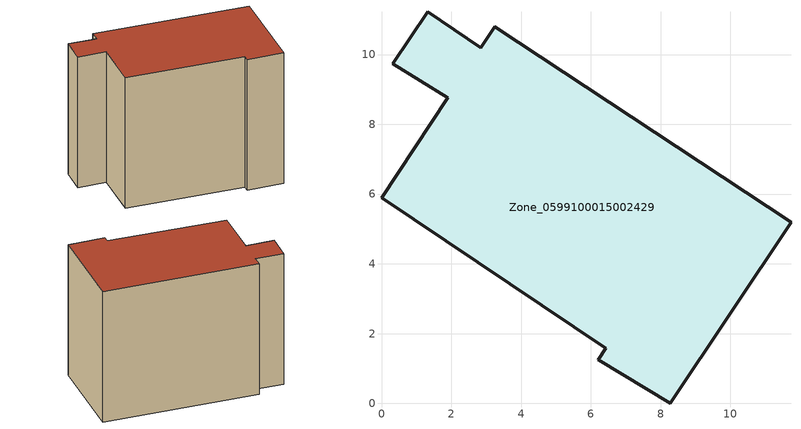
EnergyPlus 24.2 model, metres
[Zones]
Zone_0599100015002429
 floor ground (C_G): 11.74,5.19 8.27,0 6.21,1.25 6.43,1.58 0,5.89 1.9,8.76 0.32,9.74 1.33,11.23 2.85,10.2 3.25,10.79 z0.87
 wall outside (C_F): 2.85,10.2 1.33,11.23 0.32,9.74 1.9,8.76 0,5.89 6.43,1.58 6.21,1.25 8.27,0 11.74,5.19 3.25,10.79 2.85,10.2 z0.87:9.97
 roof outside (C_R): 11.74,5.19 3.25,10.79 2.85,10.2 1.33,11.23 0.32,9.74 1.9,8.76 0,5.89 6.43,1.58 6.21,1.25 8.27,0 z9.97
[BUILDING]
Pand.0599100015002429: North Axis=0; Terrain=City; Loads Convergence Tolerance Value=0.04; Temperature Convergence Tolerance Value=0.4; Solar Distribution=FullExterior; Maximum Number of Warmup Days=25; Minimum Number of Warmup Days=1
[Site:Location]
Rotterdam.The.Hague.AP_ZH_NLD Design_Conditions: Latitude=51.96; Longitude=4.45; Time Zone=1; Elevation=-4.5
[SITE:GROUNDTEMPERATURE:BUILDINGSURFACE]
18, 18, 18, 18, 18, 18, 18, 18, 18, 18, 18, 18
[MATERIAL] Thermal Absorptance=0.9; Solar Absorptance=0.7; Visible Absorptance=0.7
Name | Roughness | Thickness | Conductivity | Density | Specific Heat
G.TI.1975-1991 | MediumSmooth | 0.15 | 0.288461 | 540 | 1210
F.TI.1975-1991 | Rough | 0.3 | 0.230769 | 1920 | 840
R.TI.1975-1991 | MediumRough | 0.2 | 0.153846 | 1500 | 1000
[CONSTRUCTION]
C_G: G.TI.1975-1991
C_F: F.TI.1975-1991
C_R: R.TI.1975-1991
[ZONE]
Zone_0599100015002429: Type=1; Multiplier=1; Ceiling Height=Autocalculate; Volume=Autocalculate; Floor Area=autocalculate; Part of Total Floor Area=Yes
[ZONEINFILTRATION:DESIGNFLOWRATE]
Infil_Zone_0599100015002429: Zone or ZoneList or Space or SpaceList=Zone_0599100015002429; Schedule=AlwaysOn; Design Flow Rate Calculation Method=Flow/Area; Flow Rate per Floor Area=0.003; Constant Term Coefficient=1; Temperature Term Coefficient=0; Velocity Term Coefficient=0; Velocity Squared Term Coefficient=0
[HVACTEMPLATE:ZONE:IDEALLOADSAIRSYSTEM]
Zone_0599100015002429: Maximum Heating Supply Air Temperature=50; Minimum Cooling Supply Air Temperature=13; Maximum Heating Supply Air Humidity Ratio=0.0156; Minimum Cooling Supply Air Humidity Ratio=0.0077; Heating Limit=NoLimit; Cooling Limit=NoLimit; Dehumidification Control Type=ConstantSensibleHeatRatio; Cooling Sensible Heat Ratio=0.7; Dehumidification Setpoint=60; Humidification Control Type=None; Humidification Setpoint=30; Outdoor Air Method=None; Outdoor Air Flow Rate per Person=0.00944; Outdoor Air Flow Rate per Zone Floor Area=0; Outdoor Air Flow Rate per Zone=0; Demand Controlled Ventilation Type=None; Outdoor Air Economizer Type=NoEconomizer; Heat Recovery Type=None; Sensible Heat Recovery Effectiveness=0.7; Latent Heat Recovery Effectiveness=0.65
[ZONECONTROL:THERMOSTAT]
ThermostatControl_Zone_0599100015002429: Zone or ZoneList=Zone_0599100015002429; Control Type Schedule=DualSetpointControlType; Control 1=Thermostat_Zone_0599100015002429; Temperature Difference Between Cutout And Setpoint=0
[THERMOSTATSETPOINT:DUALSETPOINT]
Thermostat_Zone_0599100015002429: Heating Setpoint Temperature Schedule=HeatingSetpoint_Zone_0599100015002429; Cooling Setpoint Temperature Schedule=CoolingSetpoint_Zone_0599100015002429
[SCHEDULE:COMPACT]
HeatingSetpoint_Zone_0599100015002429: Through: 12/31, For: AllDays, Until: 24:00, 21
CoolingSetpoint_Zone_0599100015002429: Through: 12/31, For: AllDays, Until: 24:00, 24
DualSetpointControlType: Through: 12/31, For: AllDays, Until: 24:00, 4
AlwaysOn: Through: 12/31, For: AllDays, Until: 24:00, 1
